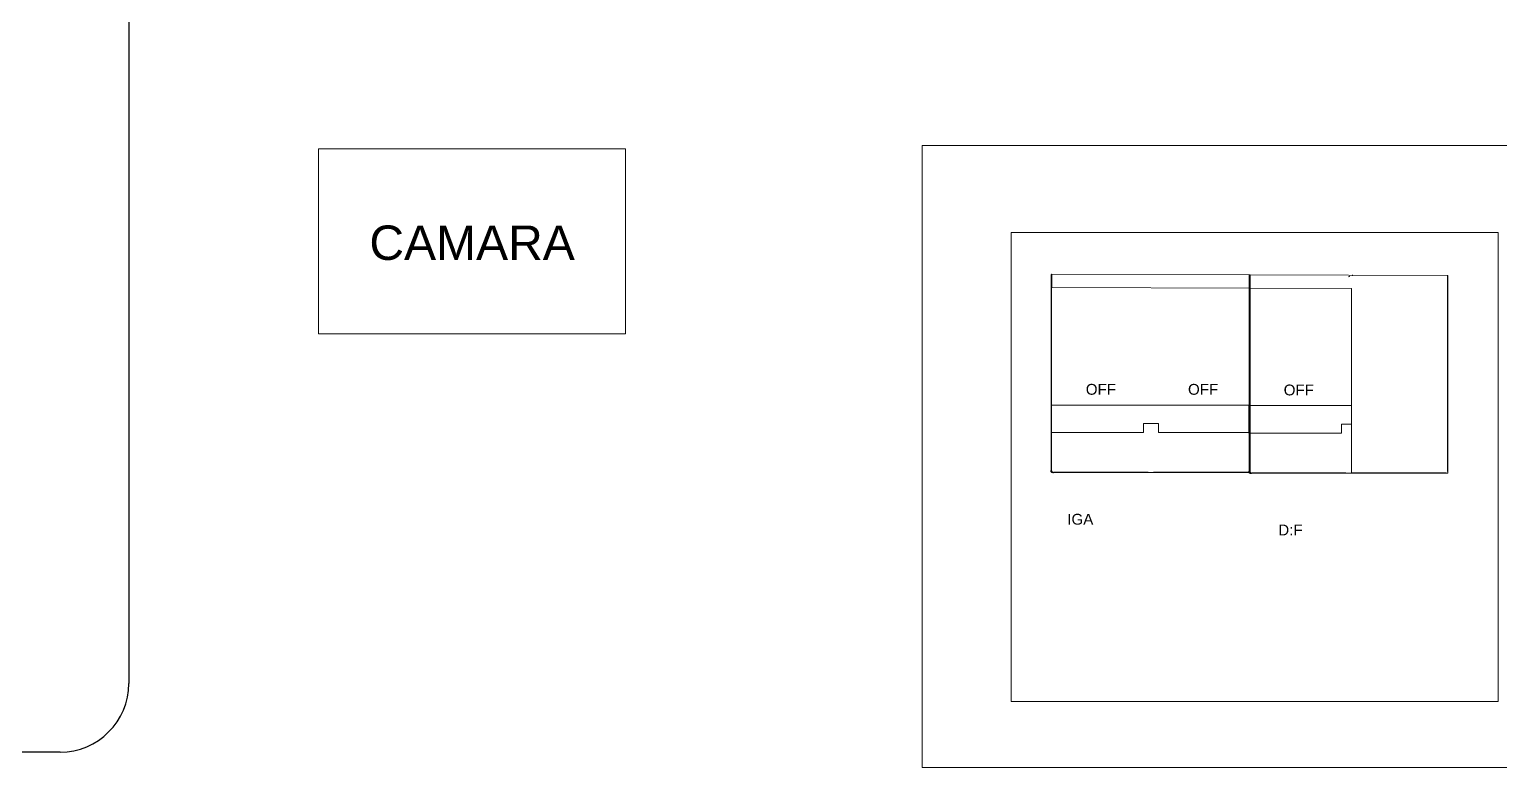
# Model space of a CAD drawing. Header units: metres. Extents: x -42301 to 31628, y -23013 to 30697.
# Drawn here: x 6144 to 19955, y -739 to 6193 of the extents above; entities that cross this region are included whole.
import ezdxf

# ---------------------------------------------------------------- set-up
doc = ezdxf.new("R2010")
doc.units = ezdxf.units.M
doc.header["$LTSCALE"] = 0.01
doc.header["$MEASUREMENT"] = 0
doc.layers.get('0').update_dxf_attribs({"lineweight": 15})
doc.layers.add('1U - NVR', color=250, linetype='Continuous', lineweight=5)
doc.layers.add('Canales', color=250, linetype='Continuous', lineweight=25)
doc.layers.add('Edges', color=7, linetype='Continuous')
doc.styles.get("Standard").update_dxf_attribs({"font": 'Arial.ttf'})

msp = doc.modelspace()

# ---------------------------------------------------------------- linework, layer by layer
for p, q in [((18563, 2025), (18563, 3761)), ((16654, 2031), (16705, 2031)), ((17593, 2031), (17611, 2031)), ((17611, 2031), (17611, 2049)), ((18512, 2025), (18563, 2025)), ((19452, 2025), (19470, 2025)), ((19470, 2025), (19470, 2043))]:
    msp.add_line(p, q)
for points in [[(14530, 5102), (29472, 5102), (29472, -739), (14530, -739)], [(15368, 4286), (19943, 4286), (19943, -117), (15368, -117)], [(15749, 3896), (17611, 3889), (17611, 3764), (15749, 3771)]]:
    msp.add_lwpolyline(points, close=True)
for points in [[(18563, 3761), (17607, 3764), (17607, 3889), (19470, 3883), (19470, 3758)], [(16610, 2407), (15742, 2408), (15742, 2666), (17611, 2666)], [(18469, 2401), (17600, 2401), (17600, 2660), (18563, 2660)], [(16750, 2407), (16750, 2493), (16611, 2493), (16610, 2407)], [(18563, 2486), (18469, 2486), (18469, 2401)], [(17611, 2408), (16750, 2407)]]:
    msp.add_lwpolyline(points)
at = {"layer": '1U - NVR'}
for p, q in [((8861, 5071), (8861, 3334)), ((11745, 5071), (8861, 5071)), ((11745, 3334), (11745, 5071)), ((8861, 3334), (11745, 3334))]:
    msp.add_line(p, q, dxfattribs=at)
at = {"layer": 'Canales'}
for p, q in [((7078, 6381), (7078, 698)), ((7078, 698), (7078, 52)), ((6432, -594), (-8420, -594))]:
    msp.add_line(p, q, dxfattribs=at)
msp.add_arc((6432, 52), 646, 270, 0, dxfattribs=at)
at = {"layer": 'Edges'}
for p, q in [((15747, 3889), (15750, 3898)), ((15747, 3867), (15747, 3889)), ((15747, 2049), (15747, 3867)), ((17606, 3883), (17608, 3892)), ((17606, 3861), (17606, 3883)), ((17611, 2049), (17611, 3889)), ((18305, 3886), (18305, 3888)), ((18546, 3868), (18543, 3877)), ((18569, 3884), (18578, 3886)), ((19470, 2043), (19470, 3883)), ((17606, 2043), (17606, 3861)), ((15742, 2039), (15740, 2048)), ((15749, 2033), (15742, 2039)), ((15747, 2049), (15750, 2040)), ((15758, 2030), (15749, 2033)), ((15750, 2040), (15756, 2034)), ((15756, 2034), (15765, 2031)), ((15765, 2031), (15758, 2030)), ((16654, 2031), (15765, 2031)), ((17593, 2031), (16705, 2031)), ((17601, 2033), (17598, 2042)), ((17607, 2026), (17601, 2033)), ((17606, 2043), (17608, 2034)), ((17616, 2024), (17607, 2026)), ((17608, 2034), (17615, 2027)), ((17615, 2027), (17624, 2025)), ((17624, 2025), (17616, 2024)), ((18512, 2025), (17624, 2025)), ((19452, 2025), (18563, 2025))]:
    msp.add_line(p, q, dxfattribs=at)

# ---------------------------------------------------------------- texts
at = {"char_height": 101.7, "attachment_point": 1}
for s, width, heights, insert in [('OFF', 589.39, [0], (16068, 2864)), ('OFF', 589.39, [0], (17028, 2864)), ('OFF', 589.39, [0], (17927, 2858)), ('IGA', 623.28, [102], (15894, 1644)), ('D:F', 589.39, [0], (17876, 1543))]:
    msp.add_mtext_dynamic_manual_height_columns(s, width=width, gutter_width=508, heights=heights, dxfattribs=dict(at, insert=insert))
at = {"layer": '1U - NVR', "insert": (10303, 4188), "char_height": 322.9, "attachment_point": 5}
msp.add_mtext_dynamic_manual_height_columns('CAMARA', width=2883.92, gutter_width=1614, heights=[1737], dxfattribs=at)

doc.saveas('drawing.dxf')
